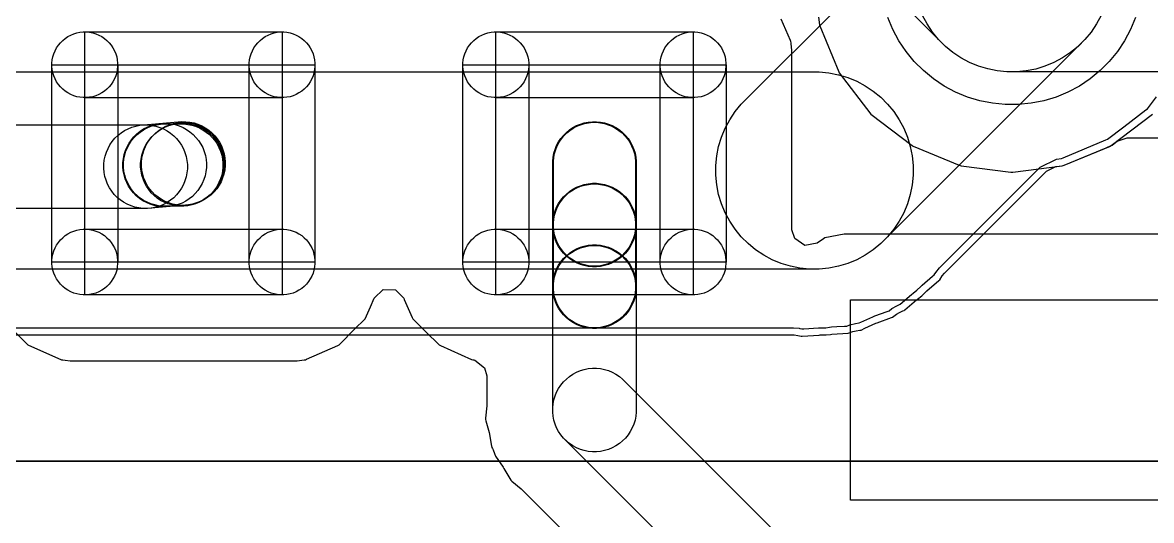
# Model space of a CAD drawing. Extents: x 125179 to 173800, y -108200 to -87800.
# Drawn here: x 142392 to 145825, y -96965 to -95450 of the extents above; entities that cross this region are included whole.
import ezdxf

# ---------------------------------------------------------------- set-up
doc = ezdxf.new("R2010")
doc.units = 0
doc.layers.add('L2D0_Cu1', color=1, linetype='CONTINUOUS')
doc.layers.add('L4D0_Cu2', color=2, linetype='CONTINUOUS')

msp = doc.modelspace()

# ---------------------------------------------------------------- linework, layer by layer
at = {"layer": 'L2D0_Cu1'}
for points in [[(145671.486, -95428.502), (145657.583, -95454.494), (145641.2, -95478.997), (145622.493, -95501.777), (145601.644, -95522.614), (145578.853, -95541.306), (145554.34, -95557.675), (145528.34, -95571.562), (145501.105, -95582.834), (145472.895, -95591.382), (145443.984, -95597.124), (145414.649, -95600.004), (145385.173, -95599.996), (145355.839, -95597.098), (145326.931, -95591.339), (145298.727, -95582.774), (145271.498, -95571.486), (145245.506, -95557.583), (145221.003, -95541.2), (145198.223, -95522.493), (144506.386, -94830.244)], [(151314.738, -95600), (145385.262, -95600), (145355.928, -95597.111), (145327.018, -95591.36), (145298.811, -95582.804), (145271.579, -95571.524), (145245.583, -95557.629), (145221.075, -95541.253), (145198.289, -95522.553), (145177.447, -95501.711), (145158.747, -95478.925), (145142.371, -95454.417), (145128.476, -95428.421)], [(147139.548, -96093.3), (144890.252, -96093.3), (144831.769, -96104.933), (144827.757, -96107.614), (144827.754, -96107.615), (144807.823, -96120.933), (144771.04, -96128.249), (144739.858, -96107.414), (144731.6, -96080.191), (144731.6, -95533.954), (144729.268, -95514.354), (144728.916, -95511.4), (144728.916, -95511.399), (144728.482, -95507.754), (144726.992, -95504.399), (144726.991, -95504.396), (144698.395, -95440.017)], [(144811.951, -95433.937), (144814.956, -95456.762), (144816.183, -95459.724), (144816.184, -95459.728), (144874.235, -95599.875), (144875.464, -95602.841), (144971.718, -95728.282), (145097.159, -95824.536), (145100.122, -95825.763), (145100.125, -95825.765), (145240.272, -95883.816), (145240.276, -95883.817), (145243.238, -95885.044), (145246.419, -95885.463), (145246.42, -95885.463), (145396.817, -95905.263), (145400, -95905.682), (145403.183, -95905.263), (145553.58, -95885.463), (145553.581, -95885.463), (145556.762, -95885.044), (145559.724, -95883.817), (145559.728, -95883.816), (145687.279, -95830.982), (145702.841, -95824.536), (145705.387, -95822.582), (145705.391, -95822.58), (145720.97, -95810.626), (145750.799, -95800.5), (151238.42, -95800.5)], [(145776.618, -95434.756), (145761.596, -95471.022), (145743.091, -95505.641), (145721.283, -95538.28), (145696.38, -95568.624), (145668.624, -95596.38), (145638.28, -95621.283), (145605.641, -95643.091), (145571.022, -95661.596), (145534.756, -95676.618), (145497.192, -95688.013), (145458.692, -95695.671), (145419.627, -95699.518), (145380.373, -95699.518), (145341.308, -95695.671), (145302.808, -95688.013), (145265.244, -95676.618), (145228.978, -95661.596), (145194.359, -95643.091), (145161.72, -95621.283), (145131.376, -95596.38), (145103.62, -95568.624), (145078.717, -95538.28), (145056.909, -95505.641), (145038.404, -95471.022), (145023.382, -95434.756)], [(140991.061, -95761.6), (142772.239, -95761.6), (142784.657, -95762.823), (142796.896, -95765.257), (142808.837, -95768.88), (142820.365, -95773.655), (142831.37, -95779.537), (142841.745, -95786.47), (142851.391, -95794.386), (142860.214, -95803.209), (142868.13, -95812.855), (142875.063, -95823.23), (142880.945, -95834.235), (142885.72, -95845.763), (142889.343, -95857.704), (142891.777, -95869.943), (142893, -95882.361), (142893, -95894.839), (142891.777, -95907.257), (142889.343, -95919.496), (142885.72, -95931.437), (142880.945, -95942.965), (142875.063, -95953.97), (142868.13, -95964.345), (142860.214, -95973.991), (142851.391, -95982.814), (142841.745, -95990.73), (142831.37, -95997.663), (142820.365, -96003.545), (142808.837, -96008.32), (142796.896, -96011.943), (142784.657, -96014.377), (142772.239, -96015.6), (140991.061, -96015.6)], [(142368.663, -96391.187), (142408.387, -96430.841), (142510.773, -96476.106), (142514.429, -96476.532), (142514.432, -96476.533), (142521.34, -96477.338), (142536.454, -96479.1), (143225.746, -96479.1), (143227.171, -96478.93), (143227.178, -96478.93), (143248.3, -96476.416), (143248.301, -96476.416), (143251.946, -96475.982), (143255.301, -96474.492), (143255.304, -96474.491), (143350.118, -96432.376), (143350.119, -96432.375), (143354.253, -96430.539), (143357.448, -96427.338), (143357.45, -96427.337), (143400.593, -96384.118), (143433.341, -96351.313), (143449.447, -96314.882), (143461.272, -96288.136), (143488.409, -96262.25), (143525.901, -96263.133), (143550.869, -96288.058), (143552.683, -96292.143), (143577.127, -96347.173), (143579.161, -96351.753), (143582.362, -96354.948), (143582.363, -96354.95), (143618.663, -96391.187), (143658.387, -96430.841), (143662.525, -96432.671), (143662.526, -96432.671), (143757.404, -96474.617), (143757.407, -96474.618), (143760.773, -96476.106), (143764.432, -96476.533), (143767.387, -96477.338), (143797.041, -96500.297), (143803.5, -96524.613), (143803.5, -96612.158), (143803.313, -96616.429), (143800.086, -96653.311), (143800.086, -96653.316), (143799.713, -96657.584), (143800.822, -96661.722), (143800.822, -96661.724), (143810.402, -96697.475), (143811.328, -96701.648), (143816.98, -96733.7), (143818.503, -96742.339), (143820.644, -96746.048), (143820.645, -96746.05), (143822.595, -96749.428), (143827.488, -96761.24), (143829.606, -96769.143), (143853.298, -96802.978), (143855.595, -96806.584), (143876.25, -96842.36), (143879.532, -96845.114), (143879.533, -96845.115), (143907.895, -96868.913), (143911.047, -96871.801), (144695.148, -97655.903)], [(145170.609, -97847.814), (144036.786, -96713.991), (144028.87, -96704.345), (144021.937, -96693.97), (144016.055, -96682.965), (144011.28, -96671.437), (144007.657, -96659.496), (144005.223, -96647.257), (144004, -96634.839), (144004, -96622.361), (144005.223, -96609.943), (144007.657, -96597.704), (144011.28, -96585.763), (144016.055, -96574.235), (144021.937, -96563.23), (144028.87, -96552.855), (144036.786, -96543.209), (144045.609, -96534.386), (144055.255, -96526.47), (144065.63, -96519.537), (144076.635, -96513.655), (144088.163, -96508.88), (144100.104, -96505.257), (144112.343, -96502.823), (144124.761, -96501.6), (144137.239, -96501.6), (144149.657, -96502.823), (144161.896, -96505.257), (144173.837, -96508.88), (144185.365, -96513.655), (144196.37, -96519.537), (144206.745, -96526.47), (144216.391, -96534.386), (145350.214, -97668.209)]]:
    msp.add_lwpolyline(points, dxfattribs=at)
for points in [[(142576.193, -95678.48), (142566.427, -95677.518), (142556.802, -95675.603), (142547.411, -95672.754), (142538.344, -95668.999), (142529.69, -95664.373), (142521.53, -95658.921), (142513.944, -95652.695), (142507.005, -95645.756), (142500.779, -95638.17), (142495.327, -95630.01), (142490.701, -95621.356), (142486.946, -95612.289), (142484.097, -95602.898), (142482.182, -95593.273), (142481.22, -95583.507), (142481.22, -95573.693), (142482.182, -95563.927), (142484.097, -95554.302), (142486.946, -95544.911), (142490.701, -95535.844), (142495.327, -95527.19), (142500.779, -95519.03), (142507.005, -95511.444), (142513.944, -95504.505), (142521.53, -95498.279), (142529.69, -95492.827), (142538.344, -95488.201), (142547.411, -95484.446), (142556.802, -95481.597), (142566.427, -95479.682), (142576.193, -95478.72), (142586.007, -95478.72), (142595.773, -95479.682), (142605.398, -95481.597), (142614.789, -95484.446), (142623.856, -95488.201), (142632.51, -95492.827), (142640.67, -95498.279), (142648.256, -95504.505), (142655.195, -95511.444), (142661.421, -95519.03), (142666.873, -95527.19), (142671.499, -95535.844), (142675.254, -95544.911), (142678.103, -95554.302), (142680.018, -95563.927), (142680.98, -95573.693), (142680.98, -95583.507), (142680.018, -95593.273), (142678.103, -95602.898), (142675.254, -95612.289), (142671.499, -95621.356), (142666.873, -95630.01), (142661.421, -95638.17), (142655.195, -95645.756), (142648.256, -95652.695), (142640.67, -95658.921), (142632.51, -95664.373), (142623.856, -95668.999), (142614.789, -95672.754), (142605.398, -95675.603), (142595.773, -95677.518), (142586.007, -95678.48)], [(142581.1, -95678.6), (142581.1, -95478.6), (143181.1, -95478.6), (143181.1, -95678.6)], [(143176.193, -95678.48), (143166.427, -95677.518), (143156.802, -95675.603), (143147.411, -95672.754), (143138.344, -95668.999), (143129.69, -95664.373), (143121.53, -95658.921), (143113.944, -95652.695), (143107.005, -95645.756), (143100.779, -95638.17), (143095.327, -95630.01), (143090.701, -95621.356), (143086.946, -95612.289), (143084.097, -95602.898), (143082.182, -95593.273), (143081.22, -95583.507), (143081.22, -95573.693), (143082.182, -95563.927), (143084.097, -95554.302), (143086.946, -95544.911), (143090.701, -95535.844), (143095.327, -95527.19), (143100.779, -95519.03), (143107.005, -95511.444), (143113.944, -95504.505), (143121.53, -95498.279), (143129.69, -95492.827), (143138.344, -95488.201), (143147.411, -95484.446), (143156.802, -95481.597), (143166.427, -95479.682), (143176.193, -95478.72), (143186.007, -95478.72), (143195.773, -95479.682), (143205.398, -95481.597), (143214.789, -95484.446), (143223.856, -95488.201), (143232.51, -95492.827), (143240.67, -95498.279), (143248.256, -95504.505), (143255.195, -95511.444), (143261.421, -95519.03), (143266.873, -95527.19), (143271.499, -95535.844), (143275.254, -95544.911), (143278.103, -95554.302), (143280.018, -95563.927), (143280.98, -95573.693), (143280.98, -95583.507), (143280.018, -95593.273), (143278.103, -95602.898), (143275.254, -95612.289), (143271.499, -95621.356), (143266.873, -95630.01), (143261.421, -95638.17), (143255.195, -95645.756), (143248.256, -95652.695), (143240.67, -95658.921), (143232.51, -95664.373), (143223.856, -95668.999), (143214.789, -95672.754), (143205.398, -95675.603), (143195.773, -95677.518), (143186.007, -95678.48)], [(143826.193, -95678.48), (143816.427, -95677.518), (143806.802, -95675.603), (143797.411, -95672.754), (143788.344, -95668.999), (143779.69, -95664.373), (143771.53, -95658.921), (143763.944, -95652.695), (143757.005, -95645.756), (143750.779, -95638.17), (143745.327, -95630.01), (143740.701, -95621.356), (143736.946, -95612.289), (143734.097, -95602.898), (143732.182, -95593.273), (143731.22, -95583.507), (143731.22, -95573.693), (143732.182, -95563.927), (143734.097, -95554.302), (143736.946, -95544.911), (143740.701, -95535.844), (143745.327, -95527.19), (143750.779, -95519.03), (143757.005, -95511.444), (143763.944, -95504.505), (143771.53, -95498.279), (143779.69, -95492.827), (143788.344, -95488.201), (143797.411, -95484.446), (143806.802, -95481.597), (143816.427, -95479.682), (143826.193, -95478.72), (143836.007, -95478.72), (143845.773, -95479.682), (143855.398, -95481.597), (143864.789, -95484.446), (143873.856, -95488.201), (143882.51, -95492.827), (143890.67, -95498.279), (143898.256, -95504.505), (143905.195, -95511.444), (143911.421, -95519.03), (143916.873, -95527.19), (143921.499, -95535.844), (143925.254, -95544.911), (143928.103, -95554.302), (143930.018, -95563.927), (143930.98, -95573.693), (143930.98, -95583.507), (143930.018, -95593.273), (143928.103, -95602.898), (143925.254, -95612.289), (143921.499, -95621.356), (143916.873, -95630.01), (143911.421, -95638.17), (143905.195, -95645.756), (143898.256, -95652.695), (143890.67, -95658.921), (143882.51, -95664.373), (143873.856, -95668.999), (143864.789, -95672.754), (143855.398, -95675.603), (143845.773, -95677.518), (143836.007, -95678.48)], [(143831.1, -95678.6), (143831.1, -95478.6), (144431.1, -95478.6), (144431.1, -95678.6)], [(144426.193, -95678.48), (144416.427, -95677.518), (144406.802, -95675.603), (144397.411, -95672.754), (144388.344, -95668.999), (144379.69, -95664.373), (144371.53, -95658.921), (144363.944, -95652.695), (144357.005, -95645.756), (144350.779, -95638.17), (144345.327, -95630.01), (144340.701, -95621.356), (144336.946, -95612.289), (144334.097, -95602.898), (144332.182, -95593.273), (144331.22, -95583.507), (144331.22, -95573.693), (144332.182, -95563.927), (144334.097, -95554.302), (144336.946, -95544.911), (144340.701, -95535.844), (144345.327, -95527.19), (144350.779, -95519.03), (144357.005, -95511.444), (144363.944, -95504.505), (144371.53, -95498.279), (144379.69, -95492.827), (144388.344, -95488.201), (144397.411, -95484.446), (144406.802, -95481.597), (144416.427, -95479.682), (144426.193, -95478.72), (144436.007, -95478.72), (144445.773, -95479.682), (144455.398, -95481.597), (144464.789, -95484.446), (144473.856, -95488.201), (144482.51, -95492.827), (144490.67, -95498.279), (144498.256, -95504.505), (144505.195, -95511.444), (144511.421, -95519.03), (144516.873, -95527.19), (144521.499, -95535.844), (144525.254, -95544.911), (144528.103, -95554.302), (144530.018, -95563.927), (144530.98, -95573.693), (144530.98, -95583.507), (144530.018, -95593.273), (144528.103, -95602.898), (144525.254, -95612.289), (144521.499, -95621.356), (144516.873, -95630.01), (144511.421, -95638.17), (144505.195, -95645.756), (144498.256, -95652.695), (144490.67, -95658.921), (144482.51, -95664.373), (144473.856, -95668.999), (144464.789, -95672.754), (144455.398, -95675.603), (144445.773, -95677.518), (144436.007, -95678.48)], [(142481.1, -96178.6), (142481.1, -95578.6), (142681.1, -95578.6), (142681.1, -96178.6)], [(142581.1, -96178.6), (142581.1, -95578.6), (143181.1, -95578.6), (143181.1, -96178.6)], [(143081.1, -96178.6), (143081.1, -95578.6), (143281.1, -95578.6), (143281.1, -96178.6)], [(143731.1, -96178.6), (143731.1, -95578.6), (143931.1, -95578.6), (143931.1, -96178.6)], [(143831.1, -96178.6), (143831.1, -95578.6), (144431.1, -95578.6), (144431.1, -96178.6)], [(144331.1, -96178.6), (144331.1, -95578.6), (144531.1, -95578.6), (144531.1, -96178.6)], [(142770.692, -96015.667), (142758.214, -96015.515), (142745.812, -96014.14), (142733.604, -96011.557), (142721.708, -96007.79), (142710.239, -96002.874), (142699.307, -95996.859), (142689.017, -95989.8), (142679.468, -95981.767), (142670.753, -95972.837), (142662.955, -95963.095), (142656.149, -95952.637), (142650.401, -95941.561), (142645.767, -95929.975), (142642.29, -95917.991), (142640.005, -95905.724), (142638.933, -95893.292), (142639.085, -95880.814), (142640.46, -95868.412), (142643.043, -95856.204), (142646.81, -95844.308), (142651.726, -95832.839), (142657.741, -95821.907), (142664.8, -95811.617), (142672.833, -95802.068), (142681.763, -95793.353), (142691.505, -95785.555), (142701.963, -95778.749), (142713.039, -95773.001), (142724.625, -95768.367), (142736.609, -95764.89), (142748.876, -95762.605), (142819.308, -95756.533), (142831.786, -95756.685), (142844.188, -95758.06), (142856.396, -95760.643), (142868.292, -95764.41), (142879.761, -95769.326), (142890.693, -95775.341), (142900.983, -95782.4), (142910.532, -95790.433), (142919.247, -95799.363), (142927.045, -95809.105), (142933.851, -95819.563), (142939.599, -95830.639), (142944.233, -95842.225), (142947.71, -95854.209), (142949.995, -95866.476), (142951.067, -95878.908), (142950.915, -95891.386), (142949.54, -95903.788), (142946.957, -95915.996), (142943.19, -95927.892), (142938.274, -95939.361), (142932.259, -95950.293), (142925.2, -95960.583), (142917.167, -95970.132), (142908.237, -95978.847), (142898.495, -95986.645), (142888.037, -95993.451), (142876.961, -95999.199), (142865.375, -96003.833), (142853.391, -96007.31), (142841.124, -96009.595)], [(142828.882, -96010.659), (142816.405, -96010.526), (142804.001, -96009.171), (142791.789, -96006.606), (142779.887, -96002.856), (142768.411, -95997.958), (142757.469, -95991.959), (142747.169, -95984.916), (142737.608, -95976.897), (142728.879, -95967.98), (142721.067, -95958.25), (142714.245, -95947.801), (142708.481, -95936.734), (142703.829, -95925.156), (142700.335, -95913.177), (142698.031, -95900.913), (142696.941, -95888.482), (142697.074, -95876.005), (142698.429, -95863.601), (142700.994, -95851.389), (142704.744, -95839.487), (142709.642, -95828.011), (142715.641, -95817.069), (142722.684, -95806.769), (142730.703, -95797.208), (142739.62, -95788.479), (142749.35, -95780.667), (142759.799, -95773.845), (142770.866, -95768.081), (142782.444, -95763.429), (142794.423, -95759.935), (142806.687, -95757.631), (142876.118, -95751.541), (142888.595, -95751.674), (142900.999, -95753.029), (142913.211, -95755.594), (142925.113, -95759.344), (142936.589, -95764.242), (142947.531, -95770.241), (142957.831, -95777.284), (142967.392, -95785.303), (142976.121, -95794.22), (142983.933, -95803.95), (142990.755, -95814.399), (142996.519, -95825.466), (143001.171, -95837.044), (143004.665, -95849.023), (143006.969, -95861.287), (143008.059, -95873.718), (143007.926, -95886.195), (143006.571, -95898.599), (143004.006, -95910.811), (143000.256, -95922.713), (142995.358, -95934.189), (142989.359, -95945.131), (142982.316, -95955.431), (142974.297, -95964.992), (142965.38, -95973.721), (142955.65, -95981.533), (142945.201, -95988.355), (142934.134, -95994.119), (142922.556, -95998.771), (142910.577, -96002.265), (142898.313, -96004.569)], [(142817.859, -96008.6), (142805.637, -96007.396), (142793.591, -96005), (142781.838, -96001.435), (142770.491, -95996.735), (142759.66, -95990.945), (142749.448, -95984.122), (142739.954, -95976.331), (142731.269, -95967.646), (142723.478, -95958.152), (142716.655, -95947.94), (142710.865, -95937.109), (142706.165, -95925.762), (142702.6, -95914.009), (142700.204, -95901.963), (142699, -95889.741), (142699, -95877.459), (142700.204, -95865.237), (142702.6, -95853.191), (142706.165, -95841.438), (142710.865, -95830.091), (142716.655, -95819.26), (142723.478, -95809.048), (142731.269, -95799.554), (142739.954, -95790.869), (142749.448, -95783.078), (142759.66, -95776.255), (142770.491, -95770.465), (142781.838, -95765.765), (142793.591, -95762.2), (142805.637, -95759.804), (142817.859, -95758.6), (142882.141, -95758.6), (142894.363, -95759.804), (142906.409, -95762.2), (142918.162, -95765.765), (142929.509, -95770.465), (142940.34, -95776.255), (142950.552, -95783.078), (142960.046, -95790.869), (142968.731, -95799.554), (142976.522, -95809.048), (142983.345, -95819.26), (142989.135, -95830.091), (142993.835, -95841.438), (142997.4, -95853.191), (142999.796, -95865.237), (143001, -95877.459), (143001, -95889.741), (142999.796, -95901.963), (142997.4, -95914.009), (142993.835, -95925.762), (142989.135, -95937.109), (142983.345, -95947.94), (142976.522, -95958.152), (142968.731, -95967.646), (142960.046, -95976.331), (142950.552, -95984.122), (142940.34, -95990.945), (142929.509, -95996.735), (142918.162, -96001.435), (142906.409, -96005), (142894.363, -96007.396), (142882.141, -96008.6)], [(142869.859, -96008.6), (142857.637, -96007.396), (142845.591, -96005), (142833.838, -96001.435), (142822.491, -95996.735), (142811.66, -95990.945), (142801.448, -95984.122), (142791.954, -95976.331), (142783.269, -95967.646), (142775.478, -95958.152), (142768.655, -95947.94), (142762.865, -95937.109), (142758.165, -95925.762), (142754.6, -95914.009), (142752.204, -95901.963), (142751, -95889.741), (142751, -95877.459), (142752.204, -95865.237), (142754.6, -95853.191), (142758.165, -95841.438), (142762.865, -95830.091), (142768.655, -95819.26), (142775.478, -95809.048), (142783.269, -95799.554), (142794.454, -95788.369), (142803.948, -95780.578), (142814.16, -95773.755), (142824.991, -95767.965), (142836.338, -95763.265), (142848.091, -95759.7), (142860.137, -95757.304), (142872.359, -95756.1), (142884.641, -95756.1), (142896.863, -95757.304), (142908.909, -95759.7), (142920.662, -95763.265), (142932.009, -95767.965), (142942.84, -95773.755), (142953.052, -95780.578), (142962.546, -95788.369), (142971.231, -95797.054), (142979.022, -95806.548), (142985.845, -95816.76), (142991.635, -95827.591), (142996.335, -95838.938), (142999.9, -95850.691), (143002.296, -95862.737), (143003.5, -95874.959), (143003.5, -95887.241), (143002.296, -95899.463), (142999.9, -95911.509), (142996.335, -95923.262), (142991.635, -95934.609), (142985.845, -95945.44), (142979.022, -95955.652), (142971.231, -95965.146), (142960.046, -95976.331), (142950.552, -95984.122), (142940.34, -95990.945), (142929.509, -95996.735), (142918.162, -96001.435), (142906.409, -96005), (142894.363, -96007.396), (142882.141, -96008.6)], [(142872.359, -96006.1), (142860.137, -96004.896), (142848.091, -96002.5), (142836.338, -95998.935), (142824.991, -95994.235), (142814.16, -95988.445), (142803.948, -95981.622), (142794.454, -95973.831), (142785.769, -95965.146), (142777.978, -95955.652), (142771.155, -95945.44), (142765.365, -95934.609), (142760.665, -95923.262), (142757.1, -95911.509), (142754.704, -95899.463), (142753.5, -95887.241), (142753.5, -95874.959), (142754.704, -95862.737), (142757.1, -95850.691), (142760.665, -95838.938), (142765.365, -95827.591), (142771.155, -95816.76), (142777.978, -95806.548), (142785.769, -95797.054), (142796.954, -95785.869), (142806.448, -95778.078), (142816.66, -95771.255), (142827.491, -95765.465), (142838.838, -95760.765), (142850.591, -95757.2), (142862.637, -95754.804), (142874.859, -95753.6), (142887.141, -95753.6), (142899.363, -95754.804), (142911.409, -95757.2), (142923.162, -95760.765), (142934.509, -95765.465), (142945.34, -95771.255), (142955.552, -95778.078), (142965.046, -95785.869), (142973.731, -95794.554), (142981.522, -95804.048), (142988.345, -95814.26), (142994.135, -95825.091), (142998.835, -95836.438), (143002.4, -95848.191), (143004.796, -95860.237), (143006, -95872.459), (143006, -95884.741), (143004.796, -95896.963), (143002.4, -95909.009), (142998.835, -95920.762), (142994.135, -95932.109), (142988.345, -95942.94), (142981.522, -95953.152), (142973.731, -95962.646), (142962.546, -95973.831), (142953.052, -95981.622), (142942.84, -95988.445), (142932.009, -95994.235), (142920.662, -95998.935), (142908.909, -96002.5), (142896.863, -96004.896), (142884.641, -96006.1)], [(142872.359, -96006.1), (142860.137, -96004.896), (142848.091, -96002.5), (142836.338, -95998.935), (142824.991, -95994.235), (142814.16, -95988.445), (142803.948, -95981.622), (142794.454, -95973.831), (142785.769, -95965.146), (142777.978, -95955.652), (142771.155, -95945.44), (142765.365, -95934.609), (142760.665, -95923.262), (142757.1, -95911.509), (142754.704, -95899.463), (142753.5, -95887.241), (142753.5, -95874.959), (142754.704, -95862.737), (142757.1, -95850.691), (142760.665, -95838.938), (142765.365, -95827.591), (142771.155, -95816.76), (142777.978, -95806.548), (142785.769, -95797.054), (142794.454, -95788.369), (142803.948, -95780.578), (142814.16, -95773.755), (142824.991, -95767.965), (142836.338, -95763.265), (142848.091, -95759.7), (142860.137, -95757.304), (142872.359, -95756.1), (142884.741, -95756.1), (142896.963, -95757.304), (142909.009, -95759.7), (142920.762, -95763.265), (142932.109, -95767.965), (142942.94, -95773.755), (142953.152, -95780.578), (142962.646, -95788.369), (142971.331, -95797.054), (142979.122, -95806.548), (142985.945, -95816.76), (142991.735, -95827.591), (142996.435, -95838.938), (143000, -95850.691), (143002.396, -95862.737), (143003.6, -95874.959), (143003.6, -95887.241), (143002.396, -95899.463), (143000, -95911.509), (142996.435, -95923.262), (142991.735, -95934.609), (142985.945, -95945.44), (142979.122, -95955.652), (142971.331, -95965.146), (142962.646, -95973.831), (142953.152, -95981.622), (142942.94, -95988.445), (142932.109, -95994.235), (142920.762, -95998.935), (142909.009, -96002.5), (142896.963, -96004.896), (142884.741, -96006.1)], [(142872.459, -96006.1), (142860.237, -96004.896), (142848.191, -96002.5), (142836.438, -95998.935), (142825.091, -95994.235), (142814.26, -95988.445), (142804.048, -95981.622), (142794.554, -95973.831), (142785.869, -95965.146), (142778.078, -95955.652), (142771.255, -95945.44), (142765.465, -95934.609), (142760.765, -95923.262), (142757.2, -95911.509), (142754.804, -95899.463), (142753.6, -95887.241), (142753.6, -95874.959), (142754.804, -95862.737), (142757.2, -95850.691), (142760.765, -95838.938), (142765.465, -95827.591), (142771.255, -95816.76), (142778.078, -95806.548), (142785.869, -95797.054), (142797.054, -95785.869), (142806.548, -95778.078), (142816.76, -95771.255), (142827.591, -95765.465), (142838.938, -95760.765), (142850.691, -95757.2), (142862.737, -95754.804), (142874.959, -95753.6), (142887.241, -95753.6), (142899.463, -95754.804), (142911.509, -95757.2), (142923.262, -95760.765), (142934.609, -95765.465), (142945.44, -95771.255), (142955.652, -95778.078), (142965.146, -95785.869), (142973.831, -95794.554), (142981.622, -95804.048), (142988.445, -95814.26), (142994.235, -95825.091), (142998.935, -95836.438), (143002.5, -95848.191), (143004.896, -95860.237), (143006.1, -95872.459), (143006.1, -95884.741), (143004.896, -95896.963), (143002.5, -95909.009), (142998.935, -95920.762), (142994.235, -95932.109), (142988.445, -95942.94), (142981.622, -95953.152), (142973.831, -95962.646), (142962.646, -95973.831), (142953.152, -95981.622), (142942.94, -95988.445), (142932.109, -95994.235), (142920.762, -95998.935), (142909.009, -96002.5), (142896.963, -96004.896), (142884.741, -96006.1)], [(144124.761, -96193), (144112.343, -96191.777), (144100.104, -96189.343), (144088.163, -96185.72), (144076.635, -96180.945), (144065.63, -96175.063), (144055.255, -96168.13), (144045.609, -96160.214), (144036.786, -96151.391), (144028.87, -96141.745), (144021.937, -96131.37), (144016.055, -96120.365), (144011.28, -96108.837), (144007.657, -96096.896), (144005.223, -96084.657), (144004, -96072.239), (144004, -95872.361), (144005.223, -95859.943), (144007.657, -95847.704), (144011.28, -95835.763), (144016.055, -95824.235), (144021.937, -95813.23), (144028.87, -95802.855), (144036.786, -95793.209), (144045.609, -95784.386), (144055.255, -95776.47), (144065.63, -95769.537), (144076.635, -95763.655), (144088.163, -95758.88), (144100.104, -95755.257), (144112.343, -95752.823), (144124.761, -95751.6), (144137.239, -95751.6), (144149.657, -95752.823), (144161.896, -95755.257), (144173.837, -95758.88), (144185.365, -95763.655), (144196.37, -95769.537), (144206.745, -95776.47), (144216.391, -95784.386), (144225.214, -95793.209), (144233.13, -95802.855), (144240.063, -95813.23), (144245.945, -95824.235), (144250.72, -95835.763), (144254.343, -95847.704), (144256.777, -95859.943), (144258, -95872.361), (144258, -96072.239), (144256.777, -96084.657), (144254.343, -96096.896), (144250.72, -96108.837), (144245.945, -96120.365), (144240.063, -96131.37), (144233.13, -96141.745), (144225.214, -96151.391), (144216.391, -96160.214), (144206.745, -96168.13), (144196.37, -96175.063), (144185.365, -96180.945), (144173.837, -96185.72), (144161.896, -96189.343), (144149.657, -96191.777), (144137.239, -96193)], [(144124.859, -96191), (144112.637, -96189.796), (144100.591, -96187.4), (144088.838, -96183.835), (144077.491, -96179.135), (144066.66, -96173.345), (144056.448, -96166.522), (144046.954, -96158.731), (144038.269, -96150.046), (144030.478, -96140.552), (144023.655, -96130.34), (144017.865, -96119.509), (144013.165, -96108.162), (144009.6, -96096.409), (144007.204, -96084.363), (144006, -96072.141), (144006, -95872.459), (144007.204, -95860.237), (144009.6, -95848.191), (144013.165, -95836.438), (144017.865, -95825.091), (144023.655, -95814.26), (144030.478, -95804.048), (144038.269, -95794.554), (144046.954, -95785.869), (144056.448, -95778.078), (144066.66, -95771.255), (144077.491, -95765.465), (144088.838, -95760.765), (144100.591, -95757.2), (144112.637, -95754.804), (144124.859, -95753.6), (144137.141, -95753.6), (144149.363, -95754.804), (144161.409, -95757.2), (144173.162, -95760.765), (144184.509, -95765.465), (144195.34, -95771.255), (144205.552, -95778.078), (144215.046, -95785.869), (144223.731, -95794.554), (144231.522, -95804.048), (144238.345, -95814.26), (144244.135, -95825.091), (144248.835, -95836.438), (144252.4, -95848.191), (144254.796, -95860.237), (144256, -95872.459), (144256, -96072.141), (144254.796, -96084.363), (144252.4, -96096.409), (144248.835, -96108.162), (144244.135, -96119.509), (144238.345, -96130.34), (144231.522, -96140.552), (144223.731, -96150.046), (144215.046, -96158.731), (144205.552, -96166.522), (144195.34, -96173.345), (144184.509, -96179.135), (144173.162, -96183.835), (144161.409, -96187.4), (144149.363, -96189.796), (144137.141, -96191)], [(144124.959, -96190.9), (144112.737, -96189.696), (144100.691, -96187.3), (144088.938, -96183.735), (144077.591, -96179.035), (144066.76, -96173.245), (144056.548, -96166.422), (144047.054, -96158.631), (144038.369, -96149.946), (144030.578, -96140.452), (144023.755, -96130.24), (144017.965, -96119.409), (144013.265, -96108.062), (144009.7, -96096.309), (144007.304, -96084.263), (144006.1, -96072.041), (144006.1, -95872.459), (144007.304, -95860.237), (144009.7, -95848.191), (144013.265, -95836.438), (144017.965, -95825.091), (144023.755, -95814.26), (144030.578, -95804.048), (144038.369, -95794.554), (144047.054, -95785.869), (144056.548, -95778.078), (144066.76, -95771.255), (144077.591, -95765.465), (144088.938, -95760.765), (144100.691, -95757.2), (144112.737, -95754.804), (144124.959, -95753.6), (144137.241, -95753.6), (144149.463, -95754.804), (144161.509, -95757.2), (144173.262, -95760.765), (144184.609, -95765.465), (144195.44, -95771.255), (144205.652, -95778.078), (144215.146, -95785.869), (144223.831, -95794.554), (144231.622, -95804.048), (144238.445, -95814.26), (144244.235, -95825.091), (144248.935, -95836.438), (144252.5, -95848.191), (144254.896, -95860.237), (144256.1, -95872.459), (144256.1, -96072.041), (144254.896, -96084.263), (144252.5, -96096.309), (144248.935, -96108.062), (144244.235, -96119.409), (144238.445, -96130.24), (144231.622, -96140.452), (144223.831, -96149.946), (144215.146, -96158.631), (144205.652, -96166.422), (144195.44, -96173.245), (144184.609, -96179.035), (144173.262, -96183.735), (144161.509, -96187.3), (144149.463, -96189.696), (144137.241, -96190.9)], [(144124.761, -96380.5), (144112.343, -96379.277), (144100.104, -96376.843), (144088.163, -96373.22), (144076.635, -96368.445), (144065.63, -96362.563), (144055.255, -96355.63), (144045.609, -96347.714), (144036.786, -96338.891), (144028.87, -96329.245), (144021.937, -96318.87), (144016.055, -96307.865), (144011.28, -96296.337), (144007.657, -96284.396), (144005.223, -96272.157), (144004, -96259.739), (144004, -96059.761), (144005.223, -96047.343), (144007.657, -96035.104), (144011.28, -96023.163), (144016.055, -96011.635), (144021.937, -96000.63), (144028.87, -95990.255), (144036.786, -95980.609), (144045.609, -95971.786), (144055.255, -95963.87), (144065.63, -95956.937), (144076.635, -95951.055), (144088.163, -95946.28), (144100.104, -95942.657), (144112.343, -95940.223), (144124.761, -95939), (144137.239, -95939), (144149.657, -95940.223), (144161.896, -95942.657), (144173.837, -95946.28), (144185.365, -95951.055), (144196.37, -95956.937), (144206.745, -95963.87), (144216.391, -95971.786), (144225.214, -95980.609), (144233.13, -95990.255), (144240.063, -96000.63), (144245.945, -96011.635), (144250.72, -96023.163), (144254.343, -96035.104), (144256.777, -96047.343), (144258, -96059.761), (144258, -96259.739), (144256.777, -96272.157), (144254.343, -96284.396), (144250.72, -96296.337), (144245.945, -96307.865), (144240.063, -96318.87), (144233.13, -96329.245), (144225.214, -96338.891), (144216.391, -96347.714), (144206.745, -96355.63), (144196.37, -96362.563), (144185.365, -96368.445), (144173.837, -96373.22), (144161.896, -96376.843), (144149.657, -96379.277), (144137.239, -96380.5)], [(144124.859, -96191), (144112.637, -96189.796), (144100.591, -96187.4), (144088.838, -96183.835), (144077.491, -96179.135), (144066.66, -96173.345), (144056.448, -96166.522), (144046.954, -96158.731), (144038.269, -96150.046), (144030.478, -96140.552), (144023.655, -96130.34), (144017.865, -96119.509), (144013.165, -96108.162), (144009.6, -96096.409), (144007.204, -96084.363), (144006, -96072.141), (144006, -96059.859), (144007.204, -96047.637), (144009.6, -96035.591), (144013.165, -96023.838), (144017.865, -96012.491), (144023.655, -96001.66), (144030.478, -95991.448), (144038.269, -95981.954), (144047.054, -95973.169), (144056.548, -95965.378), (144066.76, -95958.555), (144077.591, -95952.765), (144088.938, -95948.065), (144100.691, -95944.5), (144112.737, -95942.104), (144124.959, -95940.9), (144137.241, -95940.9), (144149.463, -95942.104), (144161.509, -95944.5), (144173.262, -95948.065), (144184.609, -95952.765), (144195.44, -95958.555), (144205.652, -95965.378), (144215.146, -95973.169), (144223.831, -95981.854), (144231.622, -95991.348), (144238.445, -96001.56), (144244.235, -96012.391), (144248.935, -96023.738), (144252.5, -96035.491), (144254.896, -96047.537), (144256.1, -96059.759), (144256.1, -96072.041), (144254.896, -96084.263), (144252.5, -96096.309), (144248.935, -96108.062), (144244.235, -96119.409), (144238.445, -96130.24), (144231.622, -96140.452), (144223.831, -96149.946), (144215.046, -96158.731), (144205.552, -96166.522), (144195.34, -96173.345), (144184.509, -96179.135), (144173.162, -96183.835), (144161.409, -96187.4), (144149.363, -96189.796), (144137.141, -96191)], [(144124.859, -96378.5), (144112.637, -96377.296), (144100.591, -96374.9), (144088.838, -96371.335), (144077.491, -96366.635), (144066.66, -96360.845), (144056.448, -96354.022), (144046.954, -96346.231), (144038.269, -96337.546), (144030.478, -96328.052), (144023.655, -96317.84), (144017.865, -96307.009), (144013.165, -96295.662), (144009.6, -96283.909), (144007.204, -96271.863), (144006, -96259.641), (144006, -96059.859), (144007.204, -96047.637), (144009.6, -96035.591), (144013.165, -96023.838), (144017.865, -96012.491), (144023.655, -96001.66), (144030.478, -95991.448), (144038.269, -95981.954), (144046.954, -95973.269), (144056.448, -95965.478), (144066.66, -95958.655), (144077.491, -95952.865), (144088.838, -95948.165), (144100.591, -95944.6), (144112.637, -95942.204), (144124.859, -95941), (144137.141, -95941), (144149.363, -95942.204), (144161.409, -95944.6), (144173.162, -95948.165), (144184.509, -95952.865), (144195.34, -95958.655), (144205.552, -95965.478), (144215.046, -95973.269), (144223.731, -95981.954), (144231.522, -95991.448), (144238.345, -96001.66), (144244.135, -96012.491), (144248.835, -96023.838), (144252.4, -96035.591), (144254.796, -96047.637), (144256, -96059.859), (144256, -96259.641), (144254.796, -96271.863), (144252.4, -96283.909), (144248.835, -96295.662), (144244.135, -96307.009), (144238.345, -96317.84), (144231.522, -96328.052), (144223.731, -96337.546), (144215.046, -96346.231), (144205.552, -96354.022), (144195.34, -96360.845), (144184.509, -96366.635), (144173.162, -96371.335), (144161.409, -96374.9), (144149.363, -96377.296), (144137.141, -96378.5)], [(142576.193, -96278.48), (142566.427, -96277.518), (142556.802, -96275.603), (142547.411, -96272.754), (142538.344, -96268.999), (142529.69, -96264.373), (142521.53, -96258.921), (142513.944, -96252.695), (142507.005, -96245.756), (142500.779, -96238.17), (142495.327, -96230.01), (142490.701, -96221.356), (142486.946, -96212.289), (142484.097, -96202.898), (142482.182, -96193.273), (142481.22, -96183.507), (142481.22, -96173.693), (142482.182, -96163.927), (142484.097, -96154.302), (142486.946, -96144.911), (142490.701, -96135.844), (142495.327, -96127.19), (142500.779, -96119.03), (142507.005, -96111.444), (142513.944, -96104.505), (142521.53, -96098.279), (142529.69, -96092.827), (142538.344, -96088.201), (142547.411, -96084.446), (142556.802, -96081.597), (142566.427, -96079.682), (142576.193, -96078.72), (142586.007, -96078.72), (142595.773, -96079.682), (142605.398, -96081.597), (142614.789, -96084.446), (142623.856, -96088.201), (142632.51, -96092.827), (142640.67, -96098.279), (142648.256, -96104.505), (142655.195, -96111.444), (142661.421, -96119.03), (142666.873, -96127.19), (142671.499, -96135.844), (142675.254, -96144.911), (142678.103, -96154.302), (142680.018, -96163.927), (142680.98, -96173.693), (142680.98, -96183.507), (142680.018, -96193.273), (142678.103, -96202.898), (142675.254, -96212.289), (142671.499, -96221.356), (142666.873, -96230.01), (142661.421, -96238.17), (142655.195, -96245.756), (142648.256, -96252.695), (142640.67, -96258.921), (142632.51, -96264.373), (142623.856, -96268.999), (142614.789, -96272.754), (142605.398, -96275.603), (142595.773, -96277.518), (142586.007, -96278.48)], [(142581.1, -96278.6), (142581.1, -96078.6), (143181.1, -96078.6), (143181.1, -96278.6)], [(143176.193, -96278.48), (143166.427, -96277.518), (143156.802, -96275.603), (143147.411, -96272.754), (143138.344, -96268.999), (143129.69, -96264.373), (143121.53, -96258.921), (143113.944, -96252.695), (143107.005, -96245.756), (143100.779, -96238.17), (143095.327, -96230.01), (143090.701, -96221.356), (143086.946, -96212.289), (143084.097, -96202.898), (143082.182, -96193.273), (143081.22, -96183.507), (143081.22, -96173.693), (143082.182, -96163.927), (143084.097, -96154.302), (143086.946, -96144.911), (143090.701, -96135.844), (143095.327, -96127.19), (143100.779, -96119.03), (143107.005, -96111.444), (143113.944, -96104.505), (143121.53, -96098.279), (143129.69, -96092.827), (143138.344, -96088.201), (143147.411, -96084.446), (143156.802, -96081.597), (143166.427, -96079.682), (143176.193, -96078.72), (143186.007, -96078.72), (143195.773, -96079.682), (143205.398, -96081.597), (143214.789, -96084.446), (143223.856, -96088.201), (143232.51, -96092.827), (143240.67, -96098.279), (143248.256, -96104.505), (143255.195, -96111.444), (143261.421, -96119.03), (143266.873, -96127.19), (143271.499, -96135.844), (143275.254, -96144.911), (143278.103, -96154.302), (143280.018, -96163.927), (143280.98, -96173.693), (143280.98, -96183.507), (143280.018, -96193.273), (143278.103, -96202.898), (143275.254, -96212.289), (143271.499, -96221.356), (143266.873, -96230.01), (143261.421, -96238.17), (143255.195, -96245.756), (143248.256, -96252.695), (143240.67, -96258.921), (143232.51, -96264.373), (143223.856, -96268.999), (143214.789, -96272.754), (143205.398, -96275.603), (143195.773, -96277.518), (143186.007, -96278.48)], [(143826.193, -96278.48), (143816.427, -96277.518), (143806.802, -96275.603), (143797.411, -96272.754), (143788.344, -96268.999), (143779.69, -96264.373), (143771.53, -96258.921), (143763.944, -96252.695), (143757.005, -96245.756), (143750.779, -96238.17), (143745.327, -96230.01), (143740.701, -96221.356), (143736.946, -96212.289), (143734.097, -96202.898), (143732.182, -96193.273), (143731.22, -96183.507), (143731.22, -96173.693), (143732.182, -96163.927), (143734.097, -96154.302), (143736.946, -96144.911), (143740.701, -96135.844), (143745.327, -96127.19), (143750.779, -96119.03), (143757.005, -96111.444), (143763.944, -96104.505), (143771.53, -96098.279), (143779.69, -96092.827), (143788.344, -96088.201), (143797.411, -96084.446), (143806.802, -96081.597), (143816.427, -96079.682), (143826.193, -96078.72), (143836.007, -96078.72), (143845.773, -96079.682), (143855.398, -96081.597), (143864.789, -96084.446), (143873.856, -96088.201), (143882.51, -96092.827), (143890.67, -96098.279), (143898.256, -96104.505), (143905.195, -96111.444), (143911.421, -96119.03), (143916.873, -96127.19), (143921.499, -96135.844), (143925.254, -96144.911), (143928.103, -96154.302), (143930.018, -96163.927), (143930.98, -96173.693), (143930.98, -96183.507), (143930.018, -96193.273), (143928.103, -96202.898), (143925.254, -96212.289), (143921.499, -96221.356), (143916.873, -96230.01), (143911.421, -96238.17), (143905.195, -96245.756), (143898.256, -96252.695), (143890.67, -96258.921), (143882.51, -96264.373), (143873.856, -96268.999), (143864.789, -96272.754), (143855.398, -96275.603), (143845.773, -96277.518), (143836.007, -96278.48)], [(143831.1, -96278.6), (143831.1, -96078.6), (144431.1, -96078.6), (144431.1, -96278.6)], [(144426.193, -96278.48), (144416.427, -96277.518), (144406.802, -96275.603), (144397.411, -96272.754), (144388.344, -96268.999), (144379.69, -96264.373), (144371.53, -96258.921), (144363.944, -96252.695), (144357.005, -96245.756), (144350.779, -96238.17), (144345.327, -96230.01), (144340.701, -96221.356), (144336.946, -96212.289), (144334.097, -96202.898), (144332.182, -96193.273), (144331.22, -96183.507), (144331.22, -96173.693), (144332.182, -96163.927), (144334.097, -96154.302), (144336.946, -96144.911), (144340.701, -96135.844), (144345.327, -96127.19), (144350.779, -96119.03), (144357.005, -96111.444), (144363.944, -96104.505), (144371.53, -96098.279), (144379.69, -96092.827), (144388.344, -96088.201), (144397.411, -96084.446), (144406.802, -96081.597), (144416.427, -96079.682), (144426.193, -96078.72), (144436.007, -96078.72), (144445.773, -96079.682), (144455.398, -96081.597), (144464.789, -96084.446), (144473.856, -96088.201), (144482.51, -96092.827), (144490.67, -96098.279), (144498.256, -96104.505), (144505.195, -96111.444), (144511.421, -96119.03), (144516.873, -96127.19), (144521.499, -96135.844), (144525.254, -96144.911), (144528.103, -96154.302), (144530.018, -96163.927), (144530.98, -96173.693), (144530.98, -96183.507), (144530.018, -96193.273), (144528.103, -96202.898), (144525.254, -96212.289), (144521.499, -96221.356), (144516.873, -96230.01), (144511.421, -96238.17), (144505.195, -96245.756), (144498.256, -96252.695), (144490.67, -96258.921), (144482.51, -96264.373), (144473.856, -96268.999), (144464.789, -96272.754), (144455.398, -96275.603), (144445.773, -96277.518), (144436.007, -96278.48)], [(144124.761, -96380.6), (144112.343, -96379.377), (144100.104, -96376.943), (144088.163, -96373.32), (144076.635, -96368.545), (144065.63, -96362.663), (144055.255, -96355.73), (144045.609, -96347.814), (144036.786, -96338.991), (144028.87, -96329.345), (144021.937, -96318.97), (144016.055, -96307.965), (144011.28, -96296.437), (144007.657, -96284.496), (144005.223, -96272.257), (144004, -96259.839), (144004, -96247.261), (144005.223, -96234.843), (144007.657, -96222.604), (144011.28, -96210.663), (144016.055, -96199.135), (144021.937, -96188.13), (144028.87, -96177.755), (144036.786, -96168.109), (144045.609, -96159.286), (144055.255, -96151.37), (144065.63, -96144.437), (144076.635, -96138.555), (144088.163, -96133.78), (144100.104, -96130.157), (144112.343, -96127.723), (144124.761, -96126.5), (144137.239, -96126.5), (144149.657, -96127.723), (144161.896, -96130.157), (144173.837, -96133.78), (144185.365, -96138.555), (144196.37, -96144.437), (144206.745, -96151.37), (144216.391, -96159.286), (144225.214, -96168.109), (144233.13, -96177.755), (144240.063, -96188.13), (144245.945, -96199.135), (144250.72, -96210.663), (144254.343, -96222.604), (144256.777, -96234.843), (144258, -96247.261), (144258, -96259.839), (144256.777, -96272.257), (144254.343, -96284.496), (144250.72, -96296.437), (144245.945, -96307.965), (144240.063, -96318.97), (144233.13, -96329.345), (144225.214, -96338.991), (144216.391, -96347.814), (144206.745, -96355.73), (144196.37, -96362.663), (144185.365, -96368.545), (144173.837, -96373.32), (144161.896, -96376.943), (144149.657, -96379.377), (144137.239, -96380.6)], [(144124.761, -96755.6), (144112.343, -96754.377), (144100.104, -96751.943), (144088.163, -96748.32), (144076.635, -96743.545), (144065.63, -96737.663), (144055.255, -96730.73), (144045.609, -96722.814), (144036.786, -96713.991), (144028.87, -96704.345), (144021.937, -96693.97), (144016.055, -96682.965), (144011.28, -96671.437), (144007.657, -96659.496), (144005.223, -96647.257), (144004, -96634.839), (144004, -96247.361), (144005.223, -96234.943), (144007.657, -96222.704), (144011.28, -96210.763), (144016.055, -96199.235), (144021.937, -96188.23), (144028.87, -96177.855), (144036.786, -96168.209), (144045.609, -96159.386), (144055.255, -96151.47), (144065.63, -96144.537), (144076.635, -96138.655), (144088.163, -96133.88), (144100.104, -96130.257), (144112.343, -96127.823), (144124.761, -96126.6), (144137.239, -96126.6), (144149.657, -96127.823), (144161.896, -96130.257), (144173.837, -96133.88), (144185.365, -96138.655), (144196.37, -96144.537), (144206.745, -96151.47), (144216.391, -96159.386), (144225.214, -96168.209), (144233.13, -96177.855), (144240.063, -96188.23), (144245.945, -96199.235), (144250.72, -96210.763), (144254.343, -96222.704), (144256.777, -96234.943), (144258, -96247.361), (144258, -96634.839), (144256.777, -96647.257), (144254.343, -96659.496), (144250.72, -96671.437), (144245.945, -96682.965), (144240.063, -96693.97), (144233.13, -96704.345), (144225.214, -96713.991), (144216.391, -96722.814), (144206.745, -96730.73), (144196.37, -96737.663), (144185.365, -96743.545), (144173.837, -96748.32), (144161.896, -96751.943), (144149.657, -96754.377), (144137.239, -96755.6)], [(144124.859, -96378.6), (144112.637, -96377.396), (144100.591, -96375), (144088.838, -96371.435), (144077.491, -96366.735), (144066.66, -96360.945), (144056.448, -96354.122), (144046.954, -96346.331), (144038.269, -96337.646), (144030.478, -96328.152), (144023.655, -96317.94), (144017.865, -96307.109), (144013.165, -96295.762), (144009.6, -96284.009), (144007.204, -96271.963), (144006, -96259.741), (144006, -96247.359), (144007.204, -96235.137), (144009.6, -96223.091), (144013.165, -96211.338), (144017.865, -96199.991), (144023.655, -96189.16), (144030.478, -96178.948), (144038.269, -96169.454), (144046.954, -96160.769), (144056.448, -96152.978), (144066.66, -96146.155), (144077.491, -96140.365), (144088.838, -96135.665), (144100.591, -96132.1), (144112.637, -96129.704), (144124.859, -96128.5), (144137.141, -96128.5), (144149.363, -96129.704), (144161.409, -96132.1), (144173.162, -96135.665), (144184.509, -96140.365), (144195.34, -96146.155), (144205.552, -96152.978), (144215.046, -96160.769), (144223.731, -96169.454), (144231.522, -96178.948), (144238.345, -96189.16), (144244.135, -96199.991), (144248.835, -96211.338), (144252.4, -96223.091), (144254.796, -96235.137), (144256, -96247.359), (144256, -96259.741), (144254.796, -96271.963), (144252.4, -96284.009), (144248.835, -96295.762), (144244.135, -96307.109), (144238.345, -96317.94), (144231.522, -96328.152), (144223.731, -96337.646), (144215.046, -96346.331), (144205.552, -96354.122), (144195.34, -96360.945), (144184.509, -96366.735), (144173.162, -96371.435), (144161.409, -96375), (144149.363, -96377.396), (144137.141, -96378.6)], [(144910, -96903.4), (144910, -96293.8), (147119.8, -96293.8), (147119.8, -96903.4)]]:
    msp.add_lwpolyline(points, close=True, dxfattribs=at)
at = {"layer": 'L4D0_Cu2'}
for points in [[(145671.524, -95428.421), (145657.629, -95454.417), (145641.253, -95478.925), (145622.553, -95501.711), (145001.711, -96122.553), (144978.925, -96141.253), (144954.417, -96157.629), (144928.421, -96171.524), (144901.189, -96182.804), (144872.982, -96191.36), (144844.072, -96197.111), (144814.738, -96200), (144785.262, -96200), (144755.928, -96197.111), (144727.018, -96191.36), (144698.811, -96182.804), (144671.579, -96171.524), (144645.583, -96157.629), (144621.075, -96141.253), (144598.289, -96122.553), (144577.447, -96101.711), (144558.747, -96078.925), (144542.371, -96054.417), (144528.476, -96028.421), (144517.196, -96001.189), (144508.64, -95972.982), (144502.889, -95944.072), (144500, -95914.738), (144500, -95885.262), (144502.889, -95855.928), (144508.64, -95827.018), (144517.196, -95798.811), (144528.476, -95771.579), (144542.371, -95745.583), (144558.747, -95721.075), (144577.447, -95698.289), (145198.289, -95077.447)], [(145776.618, -95434.756), (145761.596, -95471.022), (145743.091, -95505.641), (145721.283, -95538.28), (145696.38, -95568.624), (145668.624, -95596.38), (145638.28, -95621.283), (145605.641, -95643.091), (145571.022, -95661.596), (145534.756, -95676.618), (145497.192, -95688.013), (145458.692, -95695.671), (145419.627, -95699.518), (145380.373, -95699.518), (145341.308, -95695.671), (145302.808, -95688.013), (145265.244, -95676.618), (145228.978, -95661.596), (145194.359, -95643.091), (145161.72, -95621.283), (145131.376, -95596.38), (145103.62, -95568.624), (145078.717, -95538.28), (145056.909, -95505.641), (145038.404, -95471.022), (145023.382, -95434.756)], [(141785.262, -95600), (144814.738, -95600), (144844.072, -95602.889), (144872.982, -95608.64), (144901.189, -95617.196), (144928.421, -95628.476), (144954.417, -95642.371), (144978.925, -95658.747), (145001.711, -95677.447), (145022.553, -95698.289), (145041.253, -95721.075), (145057.629, -95745.583), (145071.524, -95771.579), (145082.804, -95798.811), (145091.36, -95827.018), (145097.111, -95855.928), (145100, -95885.262), (145100, -95914.738), (145097.111, -95944.072), (145091.36, -95972.982), (145082.804, -96001.189), (145071.524, -96028.421), (145057.629, -96054.417), (145041.253, -96078.925), (145022.553, -96101.711), (145001.711, -96122.553), (144978.925, -96141.253), (144954.417, -96157.629), (144928.421, -96171.524), (144901.189, -96182.804), (144872.982, -96191.36), (144844.072, -96197.111), (144814.738, -96200), (141785.262, -96200)], [(142033.927, -96378.3), (144736.729, -96378.3), (144753.104, -96380.13), (144755.239, -96380.302), (144761.246, -96381.661), (144767.392, -96381.28), (144767.395, -96381.28), (144812.749, -96378.466), (144818.105, -96378.3), (144834.34, -96378.3), (144845.358, -96376.722), (144852.252, -96376.016), (144867.954, -96375.041), (144891.838, -96373.56), (144891.84, -96373.56), (144897.99, -96373.178), (144907.996, -96369.566), (144925.095, -96365.303), (144925.331, -96365.269), (144935.623, -96363.795), (144941.228, -96361.246), (144941.233, -96361.245), (144977.333, -96344.831), (144983.764, -96342.213), (145021.063, -96328.748), (145026.858, -96326.656), (145035.445, -96320.383), (145050.66, -96311.491), (145060.344, -96307.088), (145095.05, -96277.183), (145100.475, -96272.875), (145111.864, -96264.555), (145123.034, -96253.384), (145127.733, -96249.022), (145159.466, -96221.679), (145164.135, -96217.656), (145169.065, -96210.05), (145180.486, -96195.933), (145486.486, -95889.933), (145536.361, -95865.338), (145550.967, -95863.415), (145556.202, -95861.246), (145556.204, -95861.246), (145686.406, -95807.314), (145691.645, -95805.144), (145740.511, -95767.648), (145807.948, -95715.901), (145812.448, -95712.448), (145840.445, -95675.962)], [(142027.589, -96400.5), (144738.42, -96400.5), (144749.233, -96401.708), (144759.447, -96404.019), (144762.929, -96403.803), (144814.649, -96400.594), (144817.683, -96400.5), (144835.94, -96400.5), (144849.111, -96398.614), (144853.017, -96398.213), (144902.538, -96395.141), (144905.817, -96393.957), (144905.823, -96393.956), (144917.006, -96389.919), (144926.696, -96387.503), (144938.462, -96385.818), (144938.463, -96385.818), (144941.918, -96385.323), (144953.181, -96380.202), (144987.083, -96364.788), (144990.726, -96363.305), (145034.1, -96347.647), (145034.102, -96347.646), (145037.387, -96346.46), (145049.801, -96337.391), (145058.423, -96332.353), (145069.25, -96327.43), (145069.255, -96327.427), (145072.428, -96325.984), (145075.068, -96323.709), (145075.07, -96323.708), (145110.018, -96293.594), (145113.08, -96291.162), (145126.336, -96281.478), (145139.101, -96268.713), (145141.764, -96266.24), (145178.391, -96234.68), (145181.037, -96232.4), (145188.586, -96220.753), (145195.053, -96212.761), (145505.854, -95901.96), (145534.106, -95888.027), (145553.58, -95885.463), (145556.762, -95885.044), (145559.724, -95883.817), (145559.728, -95883.816), (145699.875, -95825.765), (145699.878, -95825.763), (145702.841, -95824.536), (145828.282, -95728.282)], [(156400, -97313.945), (147397.549, -97313.945), (147261.621, -97296.05), (147256, -97295.31), (147250.379, -97296.05), (147110.653, -97314.445), (147110.652, -97314.445), (147105.033, -97315.185), (146964.355, -97373.456), (146959.857, -97376.907), (146959.856, -97376.908), (146925.416, -97403.335), (146843.552, -97466.152), (146750.856, -97586.955), (146692.585, -97727.633), (146672.71, -97878.6), (140497.611, -97878.6), (141080.234, -97296.05), (141591.6, -96784.749), (156400, -96784.749)], [(156400, -96784.749), (141591.6, -96784.749)]]:
    msp.add_lwpolyline(points, dxfattribs=at)

doc.saveas('drawing.dxf')
